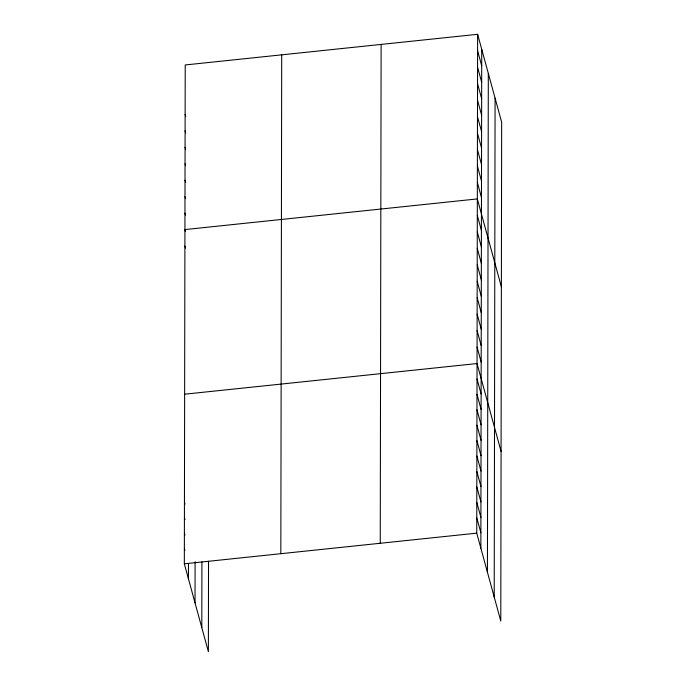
<?xml version="1.0" encoding="UTF-8"?>
<svg xmlns="http://www.w3.org/2000/svg" width="686" height="686" viewBox="0 0 686 686"><rect width="100%" height="100%" fill="white"/><g stroke="black" fill="none" stroke-linecap="round" stroke-linejoin="round"><path stroke-width="1.03" d="M208.535 561.242L208.381 651.7L184.337 563.815L185.22 64.956L477.619 34.3L501.663 122.185L500.78 621.044L476.744 533.151L477.619 34.3M188.453 578.847L188.479 563.429M195.03 602.891L195.098 561.774M201.804 627.656L201.916 561.868M280.831 553.696L281.706 54.846M380.25 543.269L381.124 44.419M480.852 548.191L481.735 49.332M487.429 572.227L488.312 73.376M494.212 597L495.086 98.149M184.637 394.201L477.044 363.546L501.08 451.431M184.337 563.815L476.744 533.151M477.593 50.764L481.709 65.796M477.559 67.228L481.675 82.26M477.533 83.683L481.649 98.724M477.507 100.147L481.615 115.188M477.473 116.611L481.589 131.643M477.447 133.075L481.563 148.107M477.422 149.539L481.529 164.571M477.387 165.995L481.503 181.035M477.362 182.459L481.469 197.499M501.372 286.808L477.327 198.923L184.928 229.578L185.477 231.585M477.302 215.387L481.418 230.419M477.276 231.842L481.383 246.883M477.242 248.306L481.358 263.347M477.216 264.77L481.332 279.802M477.182 281.234L481.298 296.266M477.156 297.698L481.272 312.73M477.13 314.154L481.238 329.194M477.096 330.618L481.212 345.658M477.07 347.082L481.186 362.114M477.01 378.964L481.126 393.996M476.984 394.381L481.1 409.422M476.959 409.799L481.075 424.84M476.933 425.217L481.049 440.258M476.907 440.644L481.015 455.675M476.873 456.061L480.989 471.093M476.847 471.479L480.963 486.511M476.821 486.897L480.937 501.929M476.796 502.315L480.912 517.355M476.77 517.733L480.877 532.773M185.126 114.348L185.674 116.354M185.1 130.812L185.649 132.81M185.074 147.267L185.623 149.274M185.04 163.731L185.589 165.738M185.014 180.195L185.563 182.202M184.98 196.659L185.529 198.657M184.954 213.114L185.503 215.121M184.894 246.042L185.443 248.049M184.448 502.135L184.997 504.141M184.414 517.553L184.963 519.559M184.388 532.979L184.937 534.977M184.363 548.397L184.911 550.395"/></g></svg>
